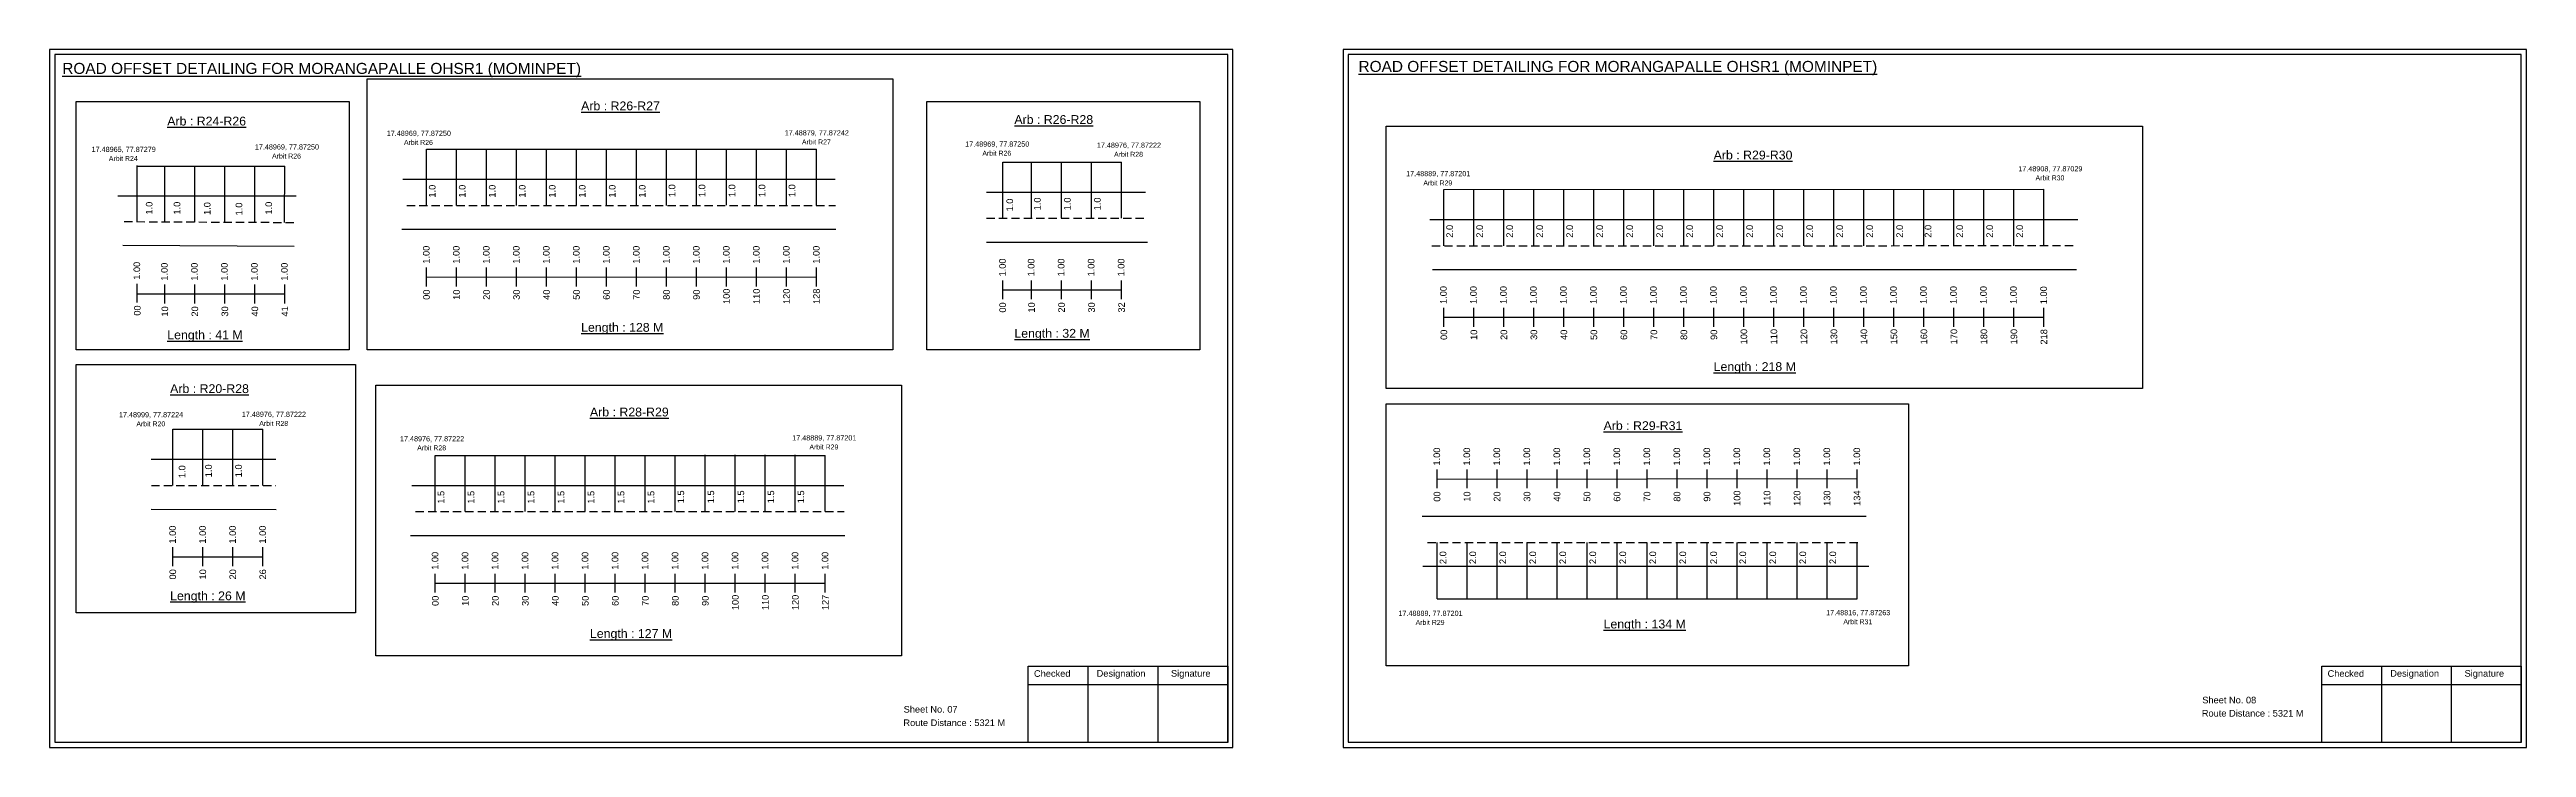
# Model space of a CAD drawing. Header units: inches. Extents: x 857 to 9621, y 2149 to 3662.
# Drawn here: x 8499 to 9621, y 3196 to 3513 of the extents above; entities that cross this region are included whole.
import ezdxf

# ---------------------------------------------------------------- set-up
doc = ezdxf.new("R2010")
doc.units = ezdxf.units.IN
doc.header["$MEASUREMENT"] = 0
doc.linetypes.add('DASHED2', pattern=[0.375, 0.25, -0.125])
for name, color, linetype in [('PDF_Geometry', 7, 'Continuous'), ('PDF_Text', 5, 'Continuous'), ('pipe', 5, 'Continuous')]:
    doc.layers.add(name, color=color, linetype=linetype)
doc.styles.add('PDF Arial', font='arial.ttf')
doc.styles.get("Standard").update_dxf_attribs({"font": 'arial.ttf'})

msp = doc.modelspace()

# ---------------------------------------------------------------- linework, layer by layer
for p, q in [((8538.4, 3434.9), (8538.4, 3460.4)), ((8550.9, 3434.8), (8550.9, 3460.1)), ((8564.5, 3434.8), (8564.5, 3460.1)), ((8578.1, 3434.9), (8578.1, 3460.1)), ((8591.7, 3434.6), (8591.7, 3460.1)), ((8605.1, 3434.6), (8605.3, 3460.1)), ((8669.5, 3442.3), (8669.5, 3467.8)), ((8683.1, 3442.3), (8683.1, 3467.8)), ((8696.7, 3442.3), (8696.7, 3467.8)), ((8710.3, 3442.3), (8710.3, 3467.8)), ((8723.9, 3442.3), (8723.9, 3467.8)), ((8737.5, 3442.3), (8737.5, 3467.8)), ((8751.1, 3442.3), (8751.1, 3467.8)), ((8764.7, 3442.3), (8764.7, 3467.8)), ((8778.3, 3442.3), (8778.3, 3467.8)), ((8791.9, 3442.5), (8791.9, 3468)), ((8805.5, 3442.5), (8805.5, 3468)), ((8819.1, 3442.5), (8819.1, 3468)), ((8832.7, 3442.5), (8832.7, 3468)), ((8846.3, 3442.3), (8846.3, 3467.8)), ((8930.8, 3436.5), (8930.8, 3462)), ((8943.8, 3436.5), (8943.8, 3462)), ((8957.4, 3436.5), (8957.4, 3462)), ((8971, 3436.5), (8971, 3462)), ((8984.6, 3436.5), (8984.6, 3462)), ((8658.8, 3454.2), (8854.7, 3454.2)), ((8923.4, 3448.4), (8995.4, 3448.4)), ((9130.7, 3424), (9130.7, 3449.6)), ((9144.3, 3424), (9144.3, 3449.6)), ((9157.9, 3424), (9157.9, 3449.6)), ((9171.5, 3424), (9171.5, 3449.6)), ((9185.1, 3424), (9185.1, 3449.6)), ((9198.7, 3424), (9198.7, 3449.6)), ((9212.3, 3424), (9212.3, 3449.6)), ((9225.9, 3424), (9225.9, 3449.6)), ((9239.5, 3424), (9239.5, 3449.6)), ((9253.1, 3424), (9253.1, 3449.6)), ((9266.7, 3424), (9266.7, 3449.6)), ((9280.3, 3424), (9280.3, 3449.6)), ((9293.9, 3424), (9293.9, 3449.6)), ((9307.5, 3424), (9307.5, 3449.6)), ((9321.1, 3424), (9321.1, 3449.6)), ((9334.7, 3424), (9334.7, 3449.6)), ((9348.3, 3424), (9348.3, 3449.6)), ((9361.9, 3424), (9361.9, 3449.6)), ((9375.5, 3424), (9375.5, 3449.6)), ((9389.1, 3424), (9389.1, 3449.6)), ((9402.7, 3424.2), (9402.7, 3449.7)), ((8610.5, 3446.5), (8529.6, 3446.5)), ((9124.3, 3435.9), (9418.1, 3435.9)), ((8658.3, 3431.5), (8855.1, 3431.5)), ((8923.4, 3425.7), (8996.4, 3425.7)), ((8531.8, 3424.3), (8609.5, 3423.8)), ((9125.5, 3413.3), (9417.5, 3413.3)), ((8554.5, 3315.3), (8554.5, 3340.8)), ((8568.1, 3315.3), (8568.1, 3340.8)), ((8581.7, 3315.3), (8581.7, 3340.8)), ((8595.3, 3315.3), (8595.3, 3340.8)), ((8544.7, 3327.2), (8601.2, 3327.2)), ((8673.5, 3303.4), (8673.5, 3328.9)), ((8687.1, 3303.4), (8687.1, 3328.9)), ((8700.7, 3303.4), (8700.7, 3328.9)), ((8714.3, 3303.4), (8714.3, 3328.9)), ((8727.9, 3303.4), (8727.9, 3328.9)), ((8741.5, 3303.4), (8741.5, 3328.9)), ((8755.1, 3303.4), (8755.1, 3328.9)), ((8768.7, 3303.4), (8768.7, 3328.9)), ((8782.3, 3303.4), (8782.3, 3328.9)), ((8795.9, 3303.5), (8795.9, 3329.1)), ((8809.5, 3303.5), (8809.5, 3329.1)), ((8823.1, 3303.5), (8823.1, 3329.1)), ((8836.7, 3303.5), (8836.7, 3329.1)), ((8850.3, 3303.4), (8850.3, 3328.9)), ((8662.8, 3315.2), (8858.7, 3315.2)), ((8544.7, 3304.5), (8601.4, 3304.4)), ((9322.1, 3301.2), (9120.8, 3301.2)), ((8662.3, 3292.6), (8859.1, 3292.6)), ((9127.6, 3263.8), (9127.6, 3289.4)), ((9141.2, 3263.8), (9141.2, 3289.4)), ((9154.8, 3263.8), (9154.8, 3289.4)), ((9168.4, 3263.8), (9168.4, 3289.4)), ((9182, 3263.8), (9182, 3289.4)), ((9195.6, 3263.8), (9195.6, 3289.4)), ((9209.2, 3263.8), (9209.2, 3289.4)), ((9222.8, 3263.8), (9222.8, 3289.4)), ((9236.4, 3263.8), (9236.4, 3289.4)), ((9250, 3263.8), (9250, 3289.4)), ((9263.6, 3263.8), (9263.6, 3289.4)), ((9277.2, 3263.8), (9277.2, 3289.4)), ((9290.8, 3263.8), (9290.8, 3289.4)), ((9304.4, 3263.8), (9304.4, 3289.4)), ((9318, 3263.8), (9318, 3289.4)), ((9121.2, 3278.6), (9129.3, 3278.6)), ((9129.3, 3278.6), (9323.4, 3278.6))]:
    msp.add_line(p, q)
at = {"color": 5}
for p, q in [((8538.4, 3460.1), (8605.3, 3460.1)), ((8669.5, 3467.8), (8846.3, 3467.8)), ((8930.8, 3462), (8984.6, 3462)), ((9130.7, 3449.5), (9402.7, 3449.7)), ((8554.5, 3340.8), (8595.3, 3340.8)), ((8673.5, 3328.9), (8850.3, 3328.9)), ((9127.6, 3263.8), (9318, 3263.8))]:
    msp.add_line(p, q, dxfattribs=at)
at = {"linetype": 'DASHED2', "ltscale": 15}
for p, q in [((8660.6, 3442.3), (8854.9, 3442.3)), ((8923.4, 3436.5), (8995.9, 3436.5)), ((8532.5, 3435), (8610.8, 3434.6)), ((9125.3, 3424), (9415.9, 3424.1)), ((8544.8, 3315.3), (8601.2, 3315.3)), ((8664.6, 3303.4), (8858.9, 3303.4)), ((9123.3, 3289.4), (9320.1, 3289.4))]:
    msp.add_line(p, q, dxfattribs=at)
at = {"color": 217, "true_color": 0x93278f}
for p, q in [((8669.5, 3405.6), (8669.5, 3414.1)), ((8683.1, 3405.6), (8683.1, 3414.1)), ((8696.7, 3405.6), (8696.7, 3414.1)), ((8710.3, 3405.6), (8710.3, 3414.1)), ((8723.9, 3405.6), (8723.9, 3414.1)), ((8737.5, 3405.6), (8737.5, 3414.1)), ((8751.1, 3405.6), (8751.1, 3414.1)), ((8764.7, 3405.6), (8764.7, 3414.1)), ((8778.3, 3405.6), (8778.3, 3414.1)), ((8791.9, 3405.6), (8791.9, 3414.1)), ((8805.5, 3405.6), (8805.5, 3414.1)), ((8819.1, 3405.6), (8819.1, 3414.1)), ((8832.7, 3405.6), (8832.7, 3414.1)), ((8846.3, 3405.6), (8846.3, 3414.1)), ((8538.4, 3398.3), (8538.4, 3406.8)), ((8538.4, 3402.2), (8605.3, 3402.2)), ((8550.9, 3397.9), (8550.9, 3406.5)), ((8564.5, 3397.9), (8564.5, 3406.5)), ((8578.1, 3397.9), (8578.1, 3406.5)), ((8591.7, 3397.9), (8591.7, 3406.5)), ((8605.3, 3397.9), (8605.3, 3406.5)), ((8669.5, 3409.8), (8846.3, 3409.9)), ((8930.8, 3399.8), (8930.8, 3408.3)), ((8930.8, 3404), (8984.6, 3404.1)), ((8943.8, 3399.8), (8943.8, 3408.3)), ((8957.4, 3399.8), (8957.4, 3408.3)), ((8971, 3399.8), (8971, 3408.3)), ((8984.6, 3399.8), (8984.6, 3408.3)), ((9130.7, 3387.3), (9130.7, 3395.9)), ((9130.7, 3391.6), (9402.7, 3391.6)), ((9144.3, 3387.3), (9144.3, 3395.9)), ((9157.9, 3387.3), (9157.9, 3395.9)), ((9171.5, 3387.3), (9171.5, 3395.9)), ((9185.1, 3387.3), (9185.1, 3395.9)), ((9198.7, 3387.3), (9198.7, 3395.9)), ((9212.3, 3387.3), (9212.3, 3395.9)), ((9225.9, 3387.3), (9225.9, 3395.9)), ((9239.5, 3387.3), (9239.5, 3395.9)), ((9253.1, 3387.3), (9253.1, 3395.9)), ((9266.7, 3387.3), (9266.7, 3395.9)), ((9280.3, 3387.3), (9280.3, 3395.9)), ((9293.9, 3387.3), (9293.9, 3395.9)), ((9307.5, 3387.3), (9307.5, 3395.9)), ((9321.1, 3387.3), (9321.1, 3395.9)), ((9334.7, 3387.3), (9334.7, 3395.9)), ((9348.3, 3387.3), (9348.3, 3395.9)), ((9361.9, 3387.3), (9361.9, 3395.9)), ((9375.5, 3387.3), (9375.5, 3395.9)), ((9389.1, 3387.3), (9389.1, 3395.9)), ((9402.7, 3387.2), (9402.7, 3395.8)), ((9127.6, 3314), (9127.6, 3322.5)), ((9127.6, 3318.2), (9318, 3318.4)), ((9141.2, 3314), (9141.2, 3322.5)), ((9154.8, 3314), (9154.8, 3322.5)), ((9168.4, 3314), (9168.4, 3322.5)), ((9182, 3314), (9182, 3322.5)), ((9195.6, 3314), (9195.6, 3322.5)), ((9209.2, 3314), (9209.2, 3322.5)), ((9222.8, 3314), (9222.8, 3322.5)), ((9236.4, 3314), (9236.4, 3322.5)), ((9250, 3314), (9250, 3322.5)), ((9263.6, 3314), (9263.6, 3322.5)), ((9277.2, 3314), (9277.2, 3322.5)), ((9290.8, 3314), (9290.8, 3322.5)), ((9304.4, 3314), (9304.4, 3322.5)), ((9318, 3314), (9318, 3322.5)), ((8554.5, 3278.6), (8554.5, 3287.2)), ((8554.5, 3282.9), (8595.3, 3282.9)), ((8568.1, 3278.6), (8568.1, 3287.2)), ((8581.7, 3278.6), (8581.7, 3287.2)), ((8595.3, 3278.6), (8595.3, 3287.2)), ((8673.5, 3266.7), (8673.5, 3275.2)), ((8673.5, 3270.9), (8850.3, 3271)), ((8687.1, 3266.7), (8687.1, 3275.2)), ((8700.7, 3266.7), (8700.7, 3275.2)), ((8714.3, 3266.7), (8714.3, 3275.2)), ((8727.9, 3266.7), (8727.9, 3275.2)), ((8741.5, 3266.7), (8741.5, 3275.2)), ((8755.1, 3266.7), (8755.1, 3275.2)), ((8768.7, 3266.7), (8768.7, 3275.2)), ((8782.3, 3266.7), (8782.3, 3275.2)), ((8795.9, 3266.7), (8795.9, 3275.2)), ((8809.5, 3266.7), (8809.5, 3275.2)), ((8823.1, 3266.7), (8823.1, 3275.2)), ((8836.7, 3266.7), (8836.7, 3275.2)), ((8850.3, 3266.7), (8850.3, 3275.2))]:
    msp.add_line(p, q, dxfattribs=at)
for points in [[(8510.7, 3489.5), (8634.5, 3489.5), (8634.5, 3376.8), (8510.7, 3376.8)], [(8896.3, 3489.5), (9020.1, 3489.5), (9020.1, 3376.8), (8896.3, 3376.8)], [(9104.5, 3478.3), (9447.4, 3478.3), (9447.4, 3359.3), (9104.5, 3359.3)], [(8510.7, 3370.2), (8637.4, 3370.2), (8637.4, 3257.5), (8510.7, 3257.5)], [(9104.5, 3352.3), (9341.4, 3352.3), (9341.4, 3233.5), (9104.5, 3233.5)]]:
    msp.add_lwpolyline(points, close=True)
at = {"layer": 'PDF_Geometry'}
for points in [[(8498.6, 3513.1), (8498.6, 3196.4), (9035.1, 3196.4), (9035.1, 3513.1)], [(8501, 3510.8), (8501, 3198.8), (9032.7, 3198.8), (9032.7, 3510.8)], [(9085, 3513.1), (9085, 3196.4), (9621.5, 3196.4), (9621.5, 3513.1)], [(9087.3, 3510.8), (9087.3, 3198.8), (9619, 3198.8), (9619, 3510.8)]]:
    msp.add_lwpolyline(points, close=True, dxfattribs=at)
at = {"layer": 'PDF_Geometry', "color": 242, "true_color": 0xcc1f26}
for points in [[(9032.7, 3198.7), (8942.3, 3198.7), (8942.3, 3233.3), (9032.7, 3233.3)], [(9619, 3198.7), (9528.7, 3198.7), (9528.7, 3233.3), (9619, 3233.3)]]:
    msp.add_lwpolyline(points, close=True, dxfattribs=at)
for points in [[(8942.3, 3224.9), (9032.7, 3224.9)], [(8969.3, 3233.3), (8969.3, 3198.7)], [(9001, 3233.3), (9001, 3198.7)], [(9528.7, 3224.9), (9619, 3224.9)], [(9555.7, 3233.3), (9555.7, 3198.7)], [(9587.4, 3233.3), (9587.4, 3198.7)]]:
    msp.add_lwpolyline(points, dxfattribs=at)
at = {"layer": 'pipe', "color": 0}
for points in [[(8642.6, 3499.7), (8880.9, 3499.7), (8880.9, 3376.8), (8642.6, 3376.8)], [(8646.6, 3360.8), (8884.9, 3360.8), (8884.9, 3237.9), (8646.6, 3237.9)]]:
    msp.add_lwpolyline(points, close=True, dxfattribs=at)

# ---------------------------------------------------------------- texts
at = {"color": 242, "true_color": 0xcd2027}
for s, height, p in [('%%UROAD OFFSET DETAILING FOR MORANGAPALLE OHSR1 (MOMINPET)', 5, (8504.4, 3502)), ('%%UROAD OFFSET DETAILING FOR MORANGAPALLE OHSR1 (MOMINPET)', 5, (9092, 3502.9)), ('%%UArb : R24-R26', 4, (8552, 3478.6)), ('%%UArb : R26-R27', 4, (8739.6, 3485.5)), ('%%UArb : R26-R28', 4, (8936, 3479.3)), ('%%UArb : R29-R30', 4, (9253, 3463.2)), ('%%ULength : 41 M', 4, (8552, 3381.6)), ('%%ULength : 128 M', 4, (8739.6, 3385)), ('%%ULength : 32 M', 4, (8936, 3382.3)), ('%%ULength : 218 M', 4, (9253, 3367.2)), ('%%UArb : R20-R28', 4, (8553.3, 3357.2)), ('%%UArb : R28-R29', 4, (8743.6, 3346.6)), ('%%UArb : R29-R31', 4, (9203.1, 3340.4)), ('%%ULength : 26 M', 4, (8553.3, 3263.2)), ('%%ULength : 127 M', 4, (8743.6, 3246.1)), ('%%ULength : 134 M', 4, (9203.1, 3250.4))]:
    msp.add_text(s, height=height, dxfattribs=at).set_placement(p)
at = {"color": 5}
for s, height, p in [('17.48969, 77.87250', 2.34, (8591.7, 3467.7)), ('17.48969, 77.87250', 2.34, (8651.5, 3473.9)), ('Arbit R26', 2.25, (8659.3, 3469.8)), ('17.48879, 77.87242', 2.34, (8831.9, 3474.1)), ('Arbit R27', 2.25, (8839.7, 3470)), ('17.48969, 77.87250', 2.34, (8913.7, 3469)), ('17.48976, 77.87222', 2.34, (8973.4, 3468.5)), ('17.48965, 77.87279', 2.34, (8517.7, 3466.6)), ('Arbit R24', 2.25, (8525.5, 3462.5)), ('Arbit R26', 2.25, (8599.5, 3463.6)), ('Arbit R26', 2.25, (8921.5, 3464.9)), ('Arbit R28', 2.25, (8981.2, 3464.4)), ('17.48908, 77.87029', 2.34, (9391.1, 3457.8)), ('17.48889, 77.87201', 2.34, (9113.6, 3455.6)), ('Arbit R29', 2.25, (9121.4, 3451.4)), ('Arbit R30', 2.25, (9398.9, 3453.7)), ('17.48999, 77.87224', 2.34, (8530.1, 3346.2)), ('17.48976, 77.87222', 2.34, (8585.8, 3346.4)), ('Arbit R20', 2.25, (8538, 3342.1)), ('Arbit R28', 2.25, (8593.7, 3342.3)), ('17.48976, 77.87222', 2.34, (8657.5, 3335.3)), ('17.48889, 77.87201', 2.34, (8835.3, 3335.7)), ('Arbit R28', 2.25, (8665.3, 3331.2)), ('Arbit R29', 2.25, (8843.1, 3331.6)), ('17.48889, 77.87201', 2.34, (9110.1, 3256.1)), ('17.48816, 77.87263', 2.34, (9304, 3256.4)), ('Arbit R29', 2.25, (9117.9, 3252)), ('Arbit R31', 2.25, (9311.8, 3252.3))]:
    msp.add_text(s, height=height, dxfattribs=at).set_placement(p)
for s, p in [('1.0', (8673.6, 3445.9)), ('1.0', (8687.2, 3445.9)), ('1.0', (8700.8, 3445.9)), ('1.0', (8714.4, 3445.9)), ('1.0', (8728, 3445.9)), ('1.0', (8741.6, 3445.9)), ('1.0', (8755.2, 3445.9)), ('1.0', (8768.8, 3445.9)), ('1.0', (8782.3, 3446.1)), ('1.0', (8795.9, 3446.1)), ('1.0', (8809.5, 3446.1)), ('1.0', (8823.1, 3446.1)), ('1.0', (8836.7, 3446.1)), ('1.0', (8545.3, 3438.2)), ('1.0', (8557.9, 3438.2)), ('1.0', (8571.6, 3438)), ('1.0', (8586, 3437.8)), ('1.0', (8599.5, 3438.2)), ('1.0', (8935.4, 3439.6)), ('1.0', (8947.9, 3440.1)), ('1.0', (8961.5, 3440.1)), ('1.0', (8975.1, 3440.1)), ('2.0', (9134.8, 3427.7)), ('2.0', (9148.4, 3427.7)), ('2.0', (9162, 3427.7)), ('2.0', (9175.6, 3427.7)), ('2.0', (9189.2, 3427.7)), ('2.0', (9202.8, 3427.7)), ('2.0', (9216.4, 3427.7)), ('2.0', (9230, 3427.7)), ('2.0', (9243.6, 3427.7)), ('2.0', (9257.2, 3427.7)), ('2.0', (9270.8, 3427.7)), ('2.0', (9284.4, 3427.7)), ('2.0', (9298, 3427.7)), ('2.0', (9311.6, 3427.7)), ('2.0', (9325.2, 3427.7)), ('2.0', (9338.8, 3427.7)), ('2.0', (9351.7, 3427.7)), ('2.0', (9366, 3427.7)), ('2.0', (9379.6, 3427.7)), ('2.0', (9393.2, 3427.7)), ('1.0', (8560.2, 3318.6)), ('1.0', (8572.2, 3319)), ('1.0', (8585.8, 3319)), ('1.5', (8677.6, 3307)), ('1.5', (8691.2, 3307)), ('1.5', (8704.8, 3307)), ('1.5', (8718.4, 3307)), ('1.5', (8732, 3307)), ('1.5', (8745.6, 3307)), ('1.5', (8759.2, 3307)), ('1.5', (8772.8, 3307)), ('1.5', (8786.3, 3307.2)), ('1.5', (8799.9, 3307.2)), ('1.5', (8813.5, 3307.2)), ('1.5', (8827.1, 3307.2)), ('1.5', (8840.7, 3307.2)), ('2.0', (9131.8, 3279.6)), ('2.0', (9145.3, 3279.6)), ('2.0', (9158.9, 3279.6)), ('2.0', (9172.5, 3279.6)), ('2.0', (9186.1, 3279.6)), ('2.0', (9199.7, 3279.6)), ('2.0', (9213.3, 3279.6)), ('2.0', (9226.9, 3279.6)), ('2.0', (9240.5, 3279.6)), ('2.0', (9254.5, 3279.6)), ('2.0', (9267.7, 3279.6)), ('2.0', (9281.3, 3279.6)), ('2.0', (9294.9, 3279.6)), ('2.0', (9308.5, 3279.6))]:
    msp.add_text(s, height=3, rotation=90).set_placement(p)
at = {"color": 217, "true_color": 0x93278f}
for s, p in [('1.00', (8539.7, 3408.6)), ('1.00', (8552.2, 3408.2)), ('1.00', (8565.8, 3408.2)), ('1.00', (8579.4, 3408.2)), ('1.00', (8593, 3408.2)), ('1.00', (8606.6, 3408.2)), ('1.00', (8670.9, 3415.9)), ('1.00', (8684.5, 3415.9)), ('1.00', (8698.1, 3415.9)), ('1.00', (8711.7, 3415.9)), ('1.00', (8725.3, 3415.9)), ('1.00', (8738.9, 3415.9)), ('1.00', (8752.5, 3415.9)), ('1.00', (8766.1, 3415.9)), ('1.00', (8779.7, 3415.9)), ('1.00', (8793.3, 3415.9)), ('1.00', (8806.9, 3415.9)), ('1.00', (8820.5, 3415.9)), ('1.00', (8834.1, 3415.9)), ('1.00', (8847.7, 3415.9)), ('1.00', (8932.1, 3410.1)), ('1.00', (8945.1, 3410.1)), ('1.00', (8958.7, 3410.1)), ('1.00', (8972.3, 3410.1)), ('1.00', (8985.9, 3410.1)), ('00', (8671, 3399.5)), ('10', (8684.6, 3399.5)), ('20', (8698.2, 3399.5)), ('30', (8711.8, 3399.5)), ('40', (8725.4, 3399.5)), ('50', (8739, 3399.5)), ('60', (8752.6, 3399.5)), ('70', (8766.2, 3399.5)), ('80', (8779.8, 3399.5)), ('90', (8793.4, 3399.5)), ('100', (8807, 3397.6)), ('110', (8820.6, 3397.6)), ('120', (8834.2, 3397.6)), ('128', (8847.8, 3397.6)), ('1.00', (9132, 3397.6)), ('1.00', (9145.6, 3397.6)), ('1.00', (9159.2, 3397.6)), ('1.00', (9172.8, 3397.6)), ('1.00', (9186.4, 3397.6)), ('1.00', (9200, 3397.6)), ('1.00', (9213.6, 3397.6)), ('1.00', (9227.2, 3397.6)), ('1.00', (9240.8, 3397.6)), ('1.00', (9254.4, 3397.6)), ('1.00', (9268, 3397.6)), ('1.00', (9281.6, 3397.6)), ('1.00', (9295.2, 3397.6)), ('1.00', (9308.8, 3397.6)), ('1.00', (9322.4, 3397.6)), ('1.00', (9336, 3397.6)), ('1.00', (9349.6, 3397.6)), ('1.00', (9363.2, 3397.6)), ('1.00', (9376.8, 3397.6)), ('1.00', (9390.4, 3397.6)), ('1.00', (9404.1, 3397.5)), ('00', (8539.9, 3392.3)), ('10', (8552.4, 3391.9)), ('20', (8566, 3391.9)), ('30', (8579.6, 3391.9)), ('40', (8593.2, 3391.9)), ('41', (8606.8, 3391.9)), ('00', (8932.2, 3393.7)), ('10', (8945.3, 3393.7)), ('20', (8958.9, 3393.7)), ('30', (8972.5, 3393.7)), ('32', (8986.1, 3393.7)), ('00', (9132.2, 3381.3)), ('10', (9145.8, 3381.3)), ('20', (9159.4, 3381.3)), ('30', (9173, 3381.3)), ('40', (9186.6, 3381.3)), ('50', (9200.2, 3381.3)), ('60', (9213.8, 3381.3)), ('70', (9227.4, 3381.3)), ('80', (9241, 3381.3)), ('90', (9254.6, 3381.3)), ('100', (9268.2, 3379.3)), ('110', (9281.8, 3379.3)), ('120', (9295.4, 3379.3)), ('130', (9309, 3379.3)), ('140', (9322.6, 3379.3)), ('150', (9336.2, 3379.3)), ('160', (9349.8, 3379.3)), ('170', (9363.4, 3379.3)), ('180', (9377, 3379.3)), ('190', (9390.6, 3379.3)), ('218', (9404.2, 3379.2)), ('1.00', (9129, 3324.3)), ('1.00', (9142.6, 3324.3)), ('1.00', (9156.2, 3324.3)), ('1.00', (9169.8, 3324.3)), ('1.00', (9183.4, 3324.3)), ('1.00', (9197, 3324.3)), ('1.00', (9210.6, 3324.3)), ('1.00', (9224.2, 3324.3)), ('1.00', (9237.8, 3324.3)), ('1.00', (9251.4, 3324.3)), ('1.00', (9265, 3324.3)), ('1.00', (9278.6, 3324.3)), ('1.00', (9292.2, 3324.3)), ('1.00', (9305.8, 3324.3)), ('1.00', (9319.4, 3324.3)), ('00', (9129.1, 3307.9)), ('10', (9142.7, 3307.9)), ('20', (9156.3, 3307.9)), ('30', (9169.9, 3307.9)), ('40', (9183.5, 3307.9)), ('50', (9197.1, 3307.9)), ('60', (9210.7, 3307.9)), ('70', (9224.3, 3307.9)), ('80', (9237.9, 3307.9)), ('90', (9251.5, 3307.9)), ('100', (9265.1, 3306)), ('110', (9278.7, 3306)), ('120', (9292.3, 3306)), ('130', (9305.9, 3306)), ('134', (9319.5, 3306)), ('1.00', (8555.9, 3288.9)), ('1.00', (8569.5, 3288.9)), ('1.00', (8583.1, 3288.9)), ('1.00', (8596.7, 3288.9)), ('1.00', (8674.9, 3277)), ('1.00', (8688.5, 3277)), ('1.00', (8702.1, 3277)), ('1.00', (8715.7, 3277)), ('1.00', (8729.3, 3277)), ('1.00', (8742.9, 3277)), ('1.00', (8756.5, 3277)), ('1.00', (8770.1, 3277)), ('1.00', (8783.7, 3277)), ('1.00', (8797.3, 3277)), ('1.00', (8810.9, 3277)), ('1.00', (8824.5, 3277)), ('1.00', (8838.1, 3277)), ('1.00', (8851.7, 3277)), ('00', (8556, 3272.6)), ('10', (8569.6, 3272.6)), ('20', (8583.2, 3272.6)), ('26', (8596.8, 3272.6)), ('00', (8675, 3260.6)), ('10', (8688.6, 3260.6)), ('20', (8702.2, 3260.6)), ('30', (8715.8, 3260.6)), ('40', (8729.4, 3260.6)), ('50', (8743, 3260.6)), ('60', (8756.6, 3260.6)), ('70', (8770.2, 3260.6)), ('80', (8783.8, 3260.6)), ('90', (8797.4, 3260.6)), ('100', (8811, 3258.7)), ('110', (8824.6, 3258.7)), ('120', (8838.2, 3258.7)), ('127', (8851.8, 3258.7))]:
    msp.add_text(s, height=3, rotation=90, dxfattribs=at).set_placement(p)
for s, p in [('Sheet No. 07', (8885.8, 3212.2)), ('Sheet No. 08', (9474.5, 3216.4)), ('Route Distance : 5321 M', (9474.3, 3210.4)), ('Route Distance : 5321 M', (8885.7, 3206.1))]:
    msp.add_text(s, height=3).set_placement(p)
at = {"layer": 'PDF_Text', "color": 7, "attachment_point": 7, "style": 'PDF Arial'}
for s, insert, char_height in [('Checked', (8944.9, 3228.4), 3), ('Designation', (8973.3, 3227.6), 3.001), ('Signature', (9007, 3227.6), 3), ('Checked', (9531.3, 3228.4), 3), ('Designation', (9559.7, 3227.6), 3.001), ('Signature', (9593.4, 3227.6), 3)]:
    msp.add_mtext(s, dxfattribs=dict(at, insert=insert, char_height=char_height))

doc.saveas('drawing.dxf')
